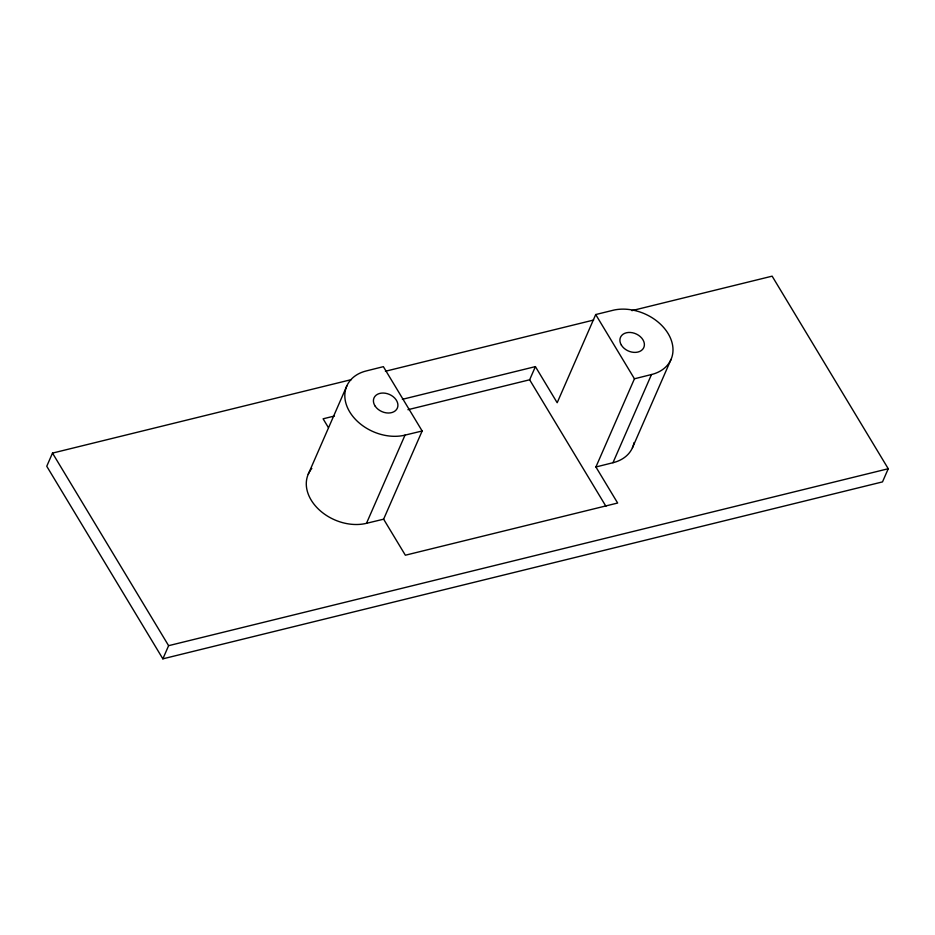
<?xml version="1.0" encoding="UTF-8"?>
<svg xmlns="http://www.w3.org/2000/svg" width="935" height="935" viewBox="0 0 935 935"><rect width="100%" height="100%" fill="white"/><g stroke="black" fill="none" stroke-linecap="round" stroke-linejoin="round"><path stroke-width="1.4" d="M351.408 379.61L52.5 453.101L46.75 466.261L162.865 658.836L882.5 481.899L888.25 468.739L772.135 276.164L631.896 310.642M162.865 658.836L168.616 645.676L888.25 468.739M308.223 474.279L346.862 385.828M309.882 471.135A42.449 31.241 23.6 0 0 319.291 509.914A42.449 31.241 23.6 0 0 366.485 523.319L405.019 435.126L422.152 430.988L383.373 366.66L366.321 370.926A42.449 31.241 23.6 0 0 349.69 411.867A42.449 31.241 23.6 0 0 405.019 435.126M366.485 523.319L383.619 519.182L422.152 430.988M407.929 409.705L529.642 379.785L535.404 366.613L557.178 402.74L595.712 314.546L614.061 310.034A42.449 31.241 23.6 0 1 668.455 334.146A42.449 31.241 23.6 0 1 651.496 374.526L612.963 462.72L595.911 466.986L617.649 503.03L405.358 555.215L383.619 519.182M595.911 466.986L634.444 378.792L651.496 374.526M632.422 447.807L671.061 359.367M385.407 371.253L593.643 320.05M334.426 416.028L323.101 418.81L328.349 427.517M402.366 399.327L535.404 366.613M595.712 314.546L634.444 378.792M529.642 379.785L605.915 506.267M52.5 453.101L168.616 645.676M310.175 470.679A42.449 31.241 23.6 0 1 310.806 469.779M311.484 468.902A42.449 31.241 23.6 0 1 311.834 468.47M634.047 442.594A42.449 31.241 23.6 0 1 612.963 462.72M621.354 345.073A12.728 9.373 23.6 0 0 642.567 349.433A12.728 9.373 23.6 0 0 632.516 332.755A12.728 9.373 23.6 0 0 621.354 345.073M375.274 406.304A12.728 9.373 23.6 0 0 396.498 409.553A12.728 9.373 23.6 0 0 385.232 393.214A12.728 9.373 23.6 0 0 375.274 406.304"/></g></svg>
